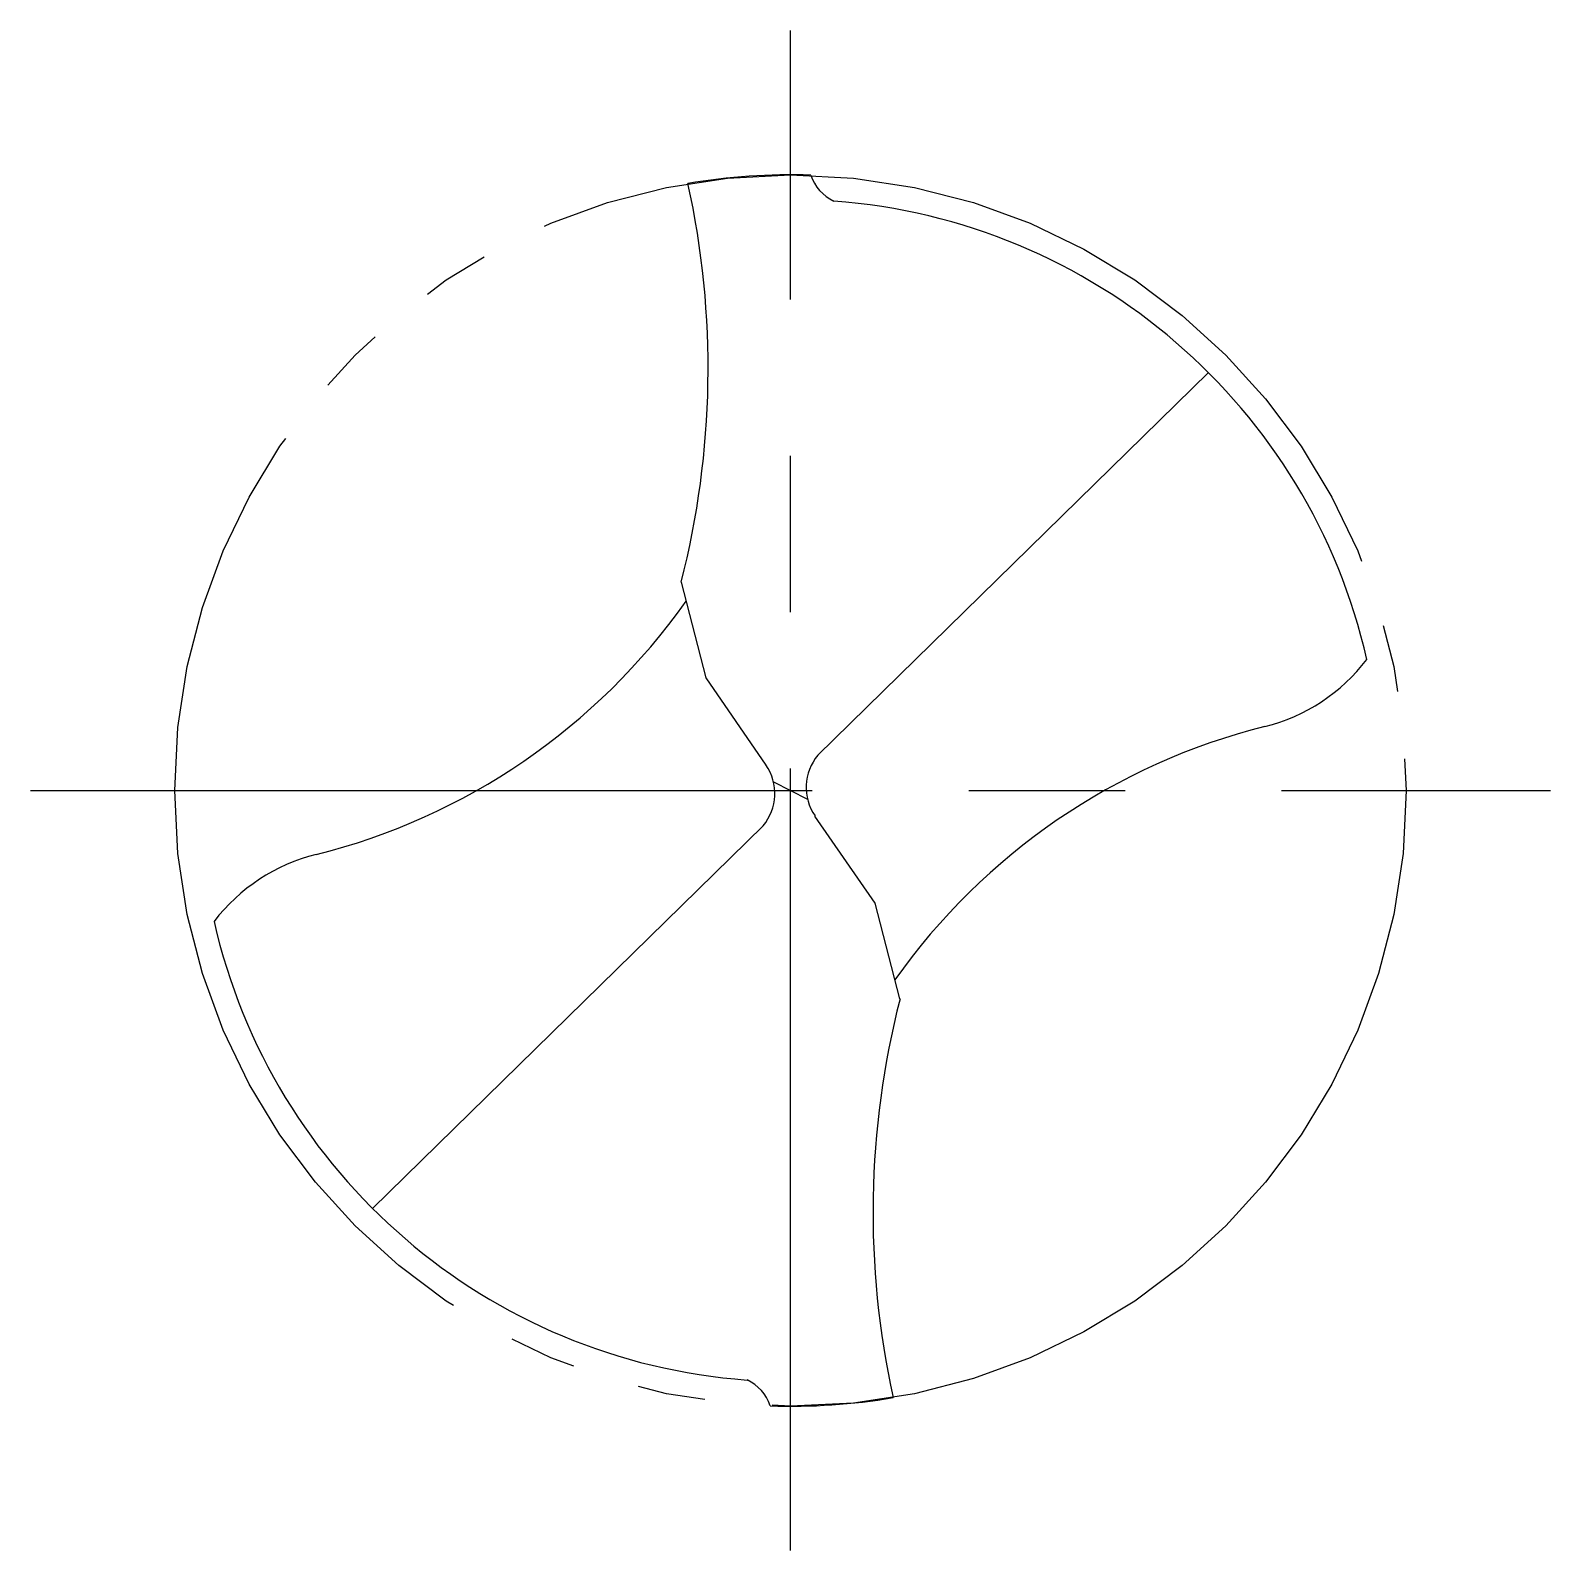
# Model space of a CAD drawing. Header units: millimetres. Extents: x 1737.8 to 1750.1, y 3734.3 to 3746.7.
import ezdxf

# ---------------------------------------------------------------- set-up
doc = ezdxf.new("R2010")
doc.units = ezdxf.units.MM
for name, pattern in [('ACAD_ISO04W100', [30, 24, -3, 0, -3]), ('CENTER', [50.8, 31.75, -6.35, 6.35, -6.35]), ('DOT_CENTER', [2, 1.25, -0.25, 0.25, -0.25]), ('JIS_09_08', [10.75, 8, -0.55, 0.55, -0.55, 0.55, -0.55])]:
    doc.linetypes.add(name, pattern=pattern)
for name, color, linetype in [('中心线', 2, 'ACAD_ISO04W100'), ('虚线轮廓', 1, 'Continuous'), ('轮廓', 4, 'Continuous')]:
    doc.layers.add(name, color=color, linetype=linetype)

msp = doc.modelspace()

# ---------------------------------------------------------------- linework, layer by layer
at = {"layer": '中心线', "linetype": 'CENTER', "ltscale": 0.2}
for p, q in [((1743.928, 3734.305), (1743.928, 3746.65)), ((1737.755, 3740.477), (1750.101, 3740.477))]:
    msp.add_line(p, q, dxfattribs=at)
at = {"layer": '虚线轮廓', "color": 7, "linetype": 'JIS_09_08'}
msp.add_circle((1743.928, 3740.477), 5, dxfattribs=at)
at = {"layer": '轮廓', "linetype": 'Continuous'}
for p, q in [((1744.15, 3740.764), (1747.323, 3743.871)), ((1743.706, 3740.19), (1740.533, 3737.084))]:
    msp.add_line(p, q, dxfattribs=at)
at = {"layer": '轮廓'}
for p, q in [((1743.039, 3742.169), (1743.241, 3741.392)), ((1743.241, 3741.392), (1743.729, 3740.684)), ((1743.79, 3740.549), (1744.066, 3740.406)), ((1744.615, 3739.563), (1744.127, 3740.27)), ((1744.817, 3738.786), (1744.615, 3739.563))]:
    msp.add_line(p, q, dxfattribs=at)
at = {"layer": '轮廓', "linetype": 'DOT_CENTER'}
for start, end in [(88.1136, 99.5919), (268.1136, 279.5919)]:
    msp.add_arc((1743.928, 3740.477), 5, start, end, dxfattribs=at)
at = {"layer": '轮廓'}
for centre, radius, start, end in [((1744.431, 3745.588), 0.357, 198.5303, 245.0028), ((1743.928, 3740.477), 4.8, 12.8056, 85.7904), ((1747.417, 3742.452), 1.5, 284.056, 322.6074), ((1740.439, 3738.503), 1.5, 104.056, 142.6074), ((1743.928, 3740.477), 4.8, 192.8056, 265.7904), ((1743.425, 3735.367), 0.357, 18.5303, 65.0028)]:
    msp.add_arc(centre, radius, start, end, dxfattribs=at)
at = {"layer": '轮廓', "linetype": 'Continuous'}
for centre, radius, start, end in [((1736.275, 3743.905), 6.984, 345.6042, 12.4199), ((1738.803, 3745.038), 5.238, 284.056, 324.7351), ((1749.053, 3735.916), 5.238, 104.056, 144.7351), ((1743.393, 3740.453), 0.408, 320.0674, 34.5919), ((1744.463, 3740.502), 0.408, 140.0674, 214.5919), ((1751.582, 3737.049), 6.984, 165.6042, 192.4199)]:
    msp.add_arc(centre, radius, start, end, dxfattribs=at)

doc.saveas('drawing.dxf')
